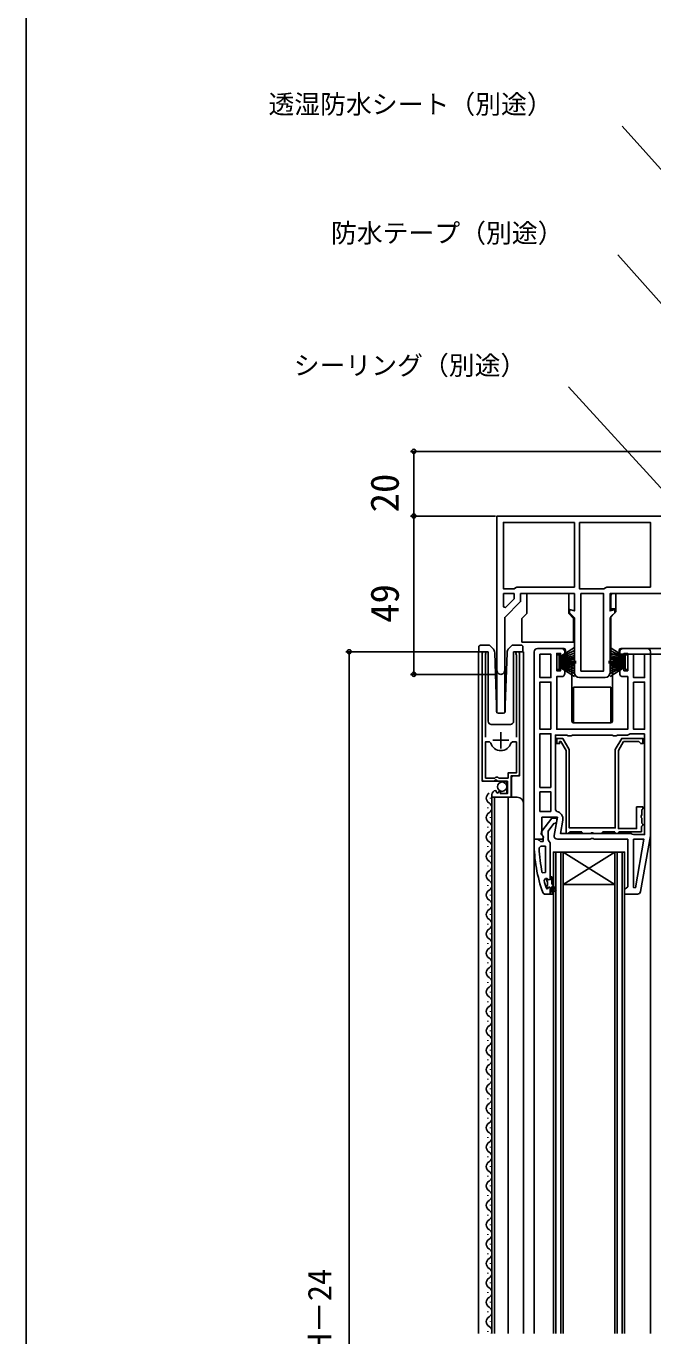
# Model space of a CAD drawing. Units: millimetres, scale not verified. Extents: x -525 to 525, y -783 to 779.
# Drawn here: x -525 to -331, y 136.8 to 542.1 of the extents above; entities that cross this region are included whole.
import ezdxf
from ezdxf.enums import TextEntityAlignment as Align

# ---------------------------------------------------------------- set-up
doc = ezdxf.new("R2010")
doc.units = ezdxf.units.MM
doc.header["$LTSCALE"] = 4
for name, color, linetype in [('0-2_YKK_11', 7, 'Continuous'), ('0-4_YKK_12', 2, 'Continuous'), ('0-5_YKK_13', 4, 'Continuous'), ('0-7_YKK_D', 6, 'Continuous'), ('0-8_YKK_ZWAK', 7, 'Continuous')]:
    doc.layers.add(name, color=color, linetype=linetype)
doc.styles.add('ＭＳ ゴシック', font='')
doc.styles.get('ＭＳ ゴシック').set_extended_font_data('MS Gothic')

msp = doc.modelspace()

# ---------------------------------------------------------------- linework, layer by layer
at = {"layer": '0-2_YKK_11'}
for p, q in [((-359.25, 349.509), (-366.75, 349.509)), ((-332.75, 349.509), (-340.25, 349.509)), ((-353.75, 340.509), (-345.75, 340.509)), ((-380.55, 321.109), (-375.55, 321.109)), ((-378.05, 318.609), (-378.05, 323.609))]:
    msp.add_line(p, q, dxfattribs=at)
for points in [[(-301.75, 390.509), (-379.25, 390.509), (-379.25, 342.709)], [(-376.85, 342.709), (-376.85, 359.109), (-371.95, 364.009), (-371.95, 366.509), (-355.25, 366.509), (-355.25, 361.168), (-356.75, 361.57), (-356.75, 360.509), (-355.25, 359.009), (-355.25, 342.009)], [(-344.25, 342.009), (-344.25, 359.009), (-342.75, 360.509), (-342.75, 361.57), (-344.25, 361.168), (-344.25, 366.509), (-317.875, 366.509), (-317.484, 366.696), (-317.016, 366.696), (-316.626, 366.509), (-304.25, 366.509), (-304.25, 361.168), (-305.75, 361.57), (-305.75, 360.509), (-304.25, 359.009), (-304.25, 342.009)], [(-383.8, 347.959), (-383.8, 308.409), (-380.169, 308.409), (-379.629, 308.862), (-379.3, 308.709), (-379, 308.409), (-376, 308.409), (-376, 304.609), (-378.2, 304.609), (-378.2, 305.243), (-378.447, 305.345), (-379.024, 304.768), (-379.492, 305.038), (-379.407, 305.357), (-379.618, 305.608)], [(-382.85, 322.109), (-382.85, 347.477), (-382.797, 347.647)], [(-380.8, 304.313), (-380.8, 303.509), (-374.9, 303.509), (-374.9, 310.109), (-372.3, 310.109), (-372.3, 347.959)], [(-373.303, 347.647), (-373.25, 347.477), (-373.25, 322.109)], [(-367.75, 348.509), (-367.75, 290.509), (-365.127, 290.509), (-364.808, 291.085), (-365.35, 291.952), (-365.35, 297.309), (-360.543, 297.309), (-361.535, 291.683)], [(-358.25, 341.809), (-358.25, 343.809), (-359.55, 343.809), (-359.55, 342.609), (-360.75, 342.609), (-360.75, 348.009), (-359.55, 348.009), (-359.55, 346.809), (-358.25, 346.809), (-358.25, 348.509)], [(-341.25, 348.509), (-341.25, 346.809), (-339.95, 346.809), (-339.95, 348.009), (-338.75, 348.009), (-338.75, 342.609), (-339.95, 342.609), (-339.95, 343.809), (-341.25, 343.809), (-341.25, 341.809)], [(-334.778, 274.335), (-331.75, 291.509), (-331.75, 348.509)], [(-340.25, 340.809), (-338.75, 340.809), (-338.75, 324.509), (-360.75, 324.509), (-360.75, 340.809), (-359.25, 340.809)], [(-382.85, 309.409), (-382.85, 320.609), (-381.612, 320.609), (-381.131, 320.244)], [(-374.969, 320.244), (-374.488, 320.609), (-373.25, 320.609), (-373.25, 311.009), (-375.8, 311.009), (-375.8, 309.409), (-378.7, 309.409), (-379, 309.709), (-379.6, 309.709), (-379.9, 309.409), (-382.85, 309.409)], [(-360.737, 299.074), (-361.15, 299.566), (-361.15, 322.709), (-357.616, 322.709), (-357.183, 322.459), (-356.317, 322.459), (-355.884, 322.709), (-343.616, 322.709), (-343.183, 322.459), (-342.317, 322.459), (-341.884, 322.709), (-338.85, 322.709), (-338.45, 322.909), (-338.05, 323.109), (-333.55, 323.109)], [(-357.852, 292.309), (-357.852, 317.941), (-359.451, 320.709), (-359.852, 320.709), (-359.852, 320.109), (-360.752, 320.109), (-360.752, 321.709), (-358.873, 321.709), (-356.852, 318.209), (-356.852, 294.009), (-342.652, 294.009), (-342.652, 318.209), (-340.632, 321.709), (-334.052, 321.709), (-334.052, 320.109), (-334.752, 320.109), (-335.052, 320.409), (-335.352, 320.709), (-340.054, 320.709), (-341.652, 317.941), (-341.652, 293.809), (-336.052, 293.809), (-336.052, 300.509), (-334.052, 300.509), (-334.052, 299.909), (-334.252, 299.709), (-334.452, 299.509), (-334.452, 298.029), (-334.602, 297.769), (-334.602, 297.249), (-334.452, 296.989), (-334.452, 295.509), (-334.252, 295.309), (-334.052, 295.109), (-334.052, 294.809), (-334.352, 294.509), (-334.552, 294.309), (-334.552, 292.809), (-341.452, 292.809), (-341.652, 292.609)], [(-333.55, 323.109), (-333.55, 291.909), (-336.95, 291.909), (-337.35, 292.109), (-337.75, 292.309), (-359.597, 292.309), (-358.874, 296.41)], [(-362.75, 278.81), (-362.75, 289.356), (-363.1, 289.833), (-363.45, 290.31), (-363.45, 293.01), (-361.656, 295.312), (-361.254, 295.51), (-360.75, 296.01), (-360.75, 297.01), (-362.226, 297.01), (-365.337, 293.028)], [(-341.652, 292.609), (-341.952, 292.309), (-342.352, 292.309), (-342.652, 292.609), (-342.852, 292.809), (-346.452, 292.809), (-346.652, 292.609), (-346.952, 292.309), (-349.233, 292.309), (-349.493, 292.459), (-350.012, 292.459), (-350.272, 292.309), (-352.552, 292.309), (-352.852, 292.609), (-353.052, 292.809), (-356.652, 292.809), (-356.852, 292.609), (-357.152, 292.309), (-357.852, 292.309)], [(-365.15, 291.611), (-364.95, 291.211), (-364.95, 289.81), (-365.75, 289.81), (-366.227, 290.16), (-366.704, 290.51), (-367.75, 290.51), (-367.75, 289.51)], [(-366.204, 287.787), (-365.704, 288.31), (-364.25, 288.31)], [(-364.25, 288.31), (-364.25, 280.239), (-365.239, 280.136)], [(-360.55, 290.509), (-350.375, 290.509), (-349.984, 290.696), (-349.516, 290.696), (-349.126, 290.509), (-338.75, 290.509), (-338.75, 275.809), (-339.25, 275.309), (-339.75, 274.809), (-339.75, 273.509), (-335.763, 273.509)], [(-364.662, 277.677), (-364.179, 278.31), (-363.824, 278.31), (-363.34, 277.935), (-362.75, 278.01), (-362.75, 278.81)], [(-363.35, 275.41), (-363.65, 275.11), (-363.657, 275.11), (-363.85, 275.179), (-363.85, 276.016), (-363.587, 276.313), (-363.587, 277.306), (-363.85, 277.603), (-363.85, 278.31), (-363.824, 278.31), (-363.34, 277.935), (-362.75, 278.01), (-362.75, 278.81), (-362.25, 278.81), (-362.25, 276.81), (-360.965, 274.585), (-361.398, 274.335), (-362.25, 275.81), (-362.25, 274.01), (-361.75, 274.01), (-361.75, 273.51), (-362.75, 273.51), (-362.75, 275.41)], [(-364.998, 273.839), (-364.528, 273.51), (-362.75, 273.51), (-362.75, 275.41)], [(-363.35, 275.41), (-363.65, 275.11), (-363.657, 275.11), (-363.85, 275.179), (-363.942, 275.314)]]:
    msp.add_lwpolyline(points, dxfattribs=at)
for points in [[(-355.25, 388.509), (-377.25, 388.509), (-377.25, 368.009), (-373.95, 368.009), (-373.517, 368.259), (-373.084, 368.509), (-355.25, 368.509)], [(-353.75, 388.509), (-331.75, 388.509), (-331.75, 368.509), (-345.25, 368.509), (-345.683, 368.259), (-346.116, 368.009), (-353.75, 368.009)], [(-377.25, 366.509), (-377.25, 362.41), (-376.633, 362.155), (-373.95, 364.837), (-373.95, 366.509)], [(-353.25, 366.509), (-353.25, 342.509), (-346.25, 342.509), (-346.25, 366.509)], [(-365.95, 347.709), (-365.95, 340.509), (-362.55, 340.509), (-362.55, 347.709)], [(-336.95, 347.709), (-336.95, 340.509), (-333.55, 340.509), (-333.55, 347.709)], [(-362.55, 324.509), (-362.55, 339.109), (-365.95, 339.109), (-365.95, 324.509)], [(-336.95, 339.109), (-336.95, 324.509), (-333.55, 324.509), (-333.55, 339.109)], [(-362.55, 306.509), (-362.55, 323.109), (-365.95, 323.109), (-365.95, 306.509)], [(-362.55, 299.109), (-362.55, 305.109), (-365.95, 305.109), (-365.95, 299.109)], [(-336.402, 275.49), (-333.754, 290.509), (-336.95, 290.509), (-336.95, 275.538)]]:
    msp.add_lwpolyline(points, close=True, dxfattribs=at)
for centre, radius, start, end in [((-366.75, 348.509), 1, 90.00001, 179.99999), ((-359.25, 348.509), 1, 0.00001, 89.99999), ((-340.25, 348.509), 1, 90.00001, 179.99999), ((-332.75, 348.509), 1, 0.00001, 89.99999), ((-383.25, 347.959), 0.55, 325.4396, 180.00004), ((-372.85, 347.959), 0.55, 359.99998, 214.56065), ((-378.05, 342.709), 1.2, 179.99999, 0.00001), ((-359.25, 341.809), 1, 270.00001, 359.99999), ((-353.75, 342.009), 1.5, 180.00001, 269.99999), ((-345.75, 342.009), 1.5, 270.00001, 359.99999), ((-340.25, 341.809), 1, 180.00001, 269.99999), ((-378.05, 321.109), 3.2, 195.68059, 269.99997), ((-378.05, 321.109), 3.2, 270.00002, 344.31941), ((-379.5, 304.313), 1.3, 95.2159, 180.00002), ((-361.139, 296.809), 2.3, 349.99998, 79.95029), ((-364.55, 292.411), 1, 141.91327, 233.1301), ((-321.75, 289.51), 46, 180, 199.91705), ((-318.837, 289.873), 47.413, 182.52155, 191.85079), ((-360.55, 291.509), 1, 170.00002, 270), ((-321.749, 289.459), 44.5, 195.35294, 198.53383), ((-363.05, 275.41), 0.3, 359.99999, 180.00001), ((-363.05, 275.41), 0.3, 359.99999, 180.00001), ((-335.763, 274.509), 1, 270.00004, 350.00002)]:
    msp.add_arc(centre, radius, start, end, dxfattribs=at)
at = {"layer": '0-4_YKK_12'}
for p, q in [((-332.75, 349.509), (-315.75, 349.509)), ((-385, 348.509), (-385, 137.509)), ((-385, 348.509), (-382, 348.509)), ((-383.8, 348.509), (-383.8, 308.909)), ((-382, 348.509), (-382, 327.009)), ((-374.1, 348.509), (-374.1, 327.009)), ((-374.1, 348.509), (-371, 348.509)), ((-372.3, 348.509), (-372.3, 310.609)), ((-371, 348.509), (-371, 137.509)), ((-379.25, 342.709), (-379.25, 329.638)), ((-376.85, 342.709), (-376.85, 329.633)), ((-381, 326.009), (-375.1, 326.009)), ((-383.3, 308.409), (-376.7, 308.409)), ((-376.2, 307.909), (-376.7, 308.409)), ((-374.7, 309.609), (-374.2, 310.109)), ((-374.7, 309.609), (-374.7, 303.509)), ((-374.2, 310.109), (-372.8, 310.109)), ((-376.2, 307.909), (-376.2, 304.609)), ((-382.06, 300.106), (-382.06, 300.306)), ((-381.3, 303.106), (-381.3, 303.306)), ((-380.8, 303.509), (-380.8, 137.509)), ((-380.8, 303.509), (-373, 303.509)), ((-380, 303.509), (-380, 137.509)), ((-375.8, 303.509), (-375.8, 137.509)), ((-381.3, 297.106), (-381.3, 297.306)), ((-382.06, 294.106), (-382.06, 294.306)), ((-367.754, 294.009), (-367.754, 190.009)), ((-382.06, 288.106), (-382.06, 288.306)), ((-381.3, 291.106), (-381.3, 291.306)), ((-381.3, 285.106), (-381.3, 285.306)), ((-361.05, 190.009), (-361.05, 286.509)), ((-359.45, 286.509), (-359.45, 190.009)), ((-358.75, 286.509), (-342.75, 286.509)), ((-358.75, 276.509), (-342.75, 286.509)), ((-358.75, 286.509), (-342.75, 276.509)), ((-342.05, 190.009), (-342.05, 286.509)), ((-340.45, 286.509), (-340.45, 190.009)), ((-382.06, 282.106), (-382.06, 282.306)), ((-382.06, 276.106), (-382.06, 276.306)), ((-381.3, 279.106), (-381.3, 279.306)), ((-358.75, 276.509), (-342.75, 276.509)), ((-381.3, 273.106), (-381.3, 273.306)), ((-361.75, 273.76), (-361.75, 269.478)), ((-339.75, 274.409), (-339.75, 266.757)), ((-382.06, 270.106), (-382.06, 270.306)), ((-382.06, 264.106), (-382.06, 264.306)), ((-381.3, 267.106), (-381.3, 267.306)), ((-381.3, 261.106), (-381.3, 261.306)), ((-382.06, 258.106), (-382.06, 258.306)), ((-382.06, 252.106), (-382.06, 252.306)), ((-381.3, 255.106), (-381.3, 255.306)), ((-381.3, 249.106), (-381.3, 249.306)), ((-382.06, 246.106), (-382.06, 246.306)), ((-381.3, 243.106), (-381.3, 243.306)), ((-382.06, 240.106), (-382.06, 240.306)), ((-381.3, 237.106), (-381.3, 237.306)), ((-382.06, 234.106), (-382.06, 234.306)), ((-381.3, 231.106), (-381.3, 231.306)), ((-382.06, 228.106), (-382.06, 228.306)), ((-381.3, 225.106), (-381.3, 225.306)), ((-382.06, 222.106), (-382.06, 222.306)), ((-381.3, 219.106), (-381.3, 219.306)), ((-382.06, 216.106), (-382.06, 216.306)), ((-381.3, 213.106), (-381.3, 213.306)), ((-382.06, 210.106), (-382.06, 210.306)), ((-381.3, 207.106), (-381.3, 207.306)), ((-382.06, 204.106), (-382.06, 204.306)), ((-381.3, 201.106), (-381.3, 201.306)), ((-382.06, 198.106), (-382.06, 198.306)), ((-381.3, 195.106), (-381.3, 195.306)), ((-382.06, 192.106), (-382.06, 192.306)), ((-381.3, 189.106), (-381.3, 189.306)), ((-367.75, 190.009), (-367.75, 137.509)), ((-361.75, 190.009), (-361.75, 137.509)), ((-361.05, 190.009), (-361.05, 137.509)), ((-359.45, 137.509), (-359.45, 190.009)), ((-358.75, 137.509), (-358.75, 190.009)), ((-342.75, 190.009), (-342.75, 137.509)), ((-342.05, 190.009), (-342.05, 137.509)), ((-340.45, 137.509), (-340.45, 190.009)), ((-339.75, 137.509), (-339.75, 190.009)), ((-382.06, 186.106), (-382.06, 186.306)), ((-381.3, 183.106), (-381.3, 183.306)), ((-382.06, 180.106), (-382.06, 180.306)), ((-382.06, 174.106), (-382.06, 174.306)), ((-381.3, 177.106), (-381.3, 177.306)), ((-381.3, 171.106), (-381.3, 171.306)), ((-382.06, 168.106), (-382.06, 168.306)), ((-382.06, 162.106), (-382.06, 162.306)), ((-381.3, 165.106), (-381.3, 165.306)), ((-381.3, 159.106), (-381.3, 159.306)), ((-382.06, 156.106), (-382.06, 156.306)), ((-382.06, 150.106), (-382.06, 150.306)), ((-381.3, 153.106), (-381.3, 153.306)), ((-381.3, 147.106), (-381.3, 147.306)), ((-382.06, 144.106), (-382.06, 144.306)), ((-382.06, 138.106), (-382.06, 138.306)), ((-381.3, 141.106), (-381.3, 141.306))]:
    msp.add_line(p, q, dxfattribs=at)
for points in [[(-331.75, 294.535), (-331.75, 190.009), (-331.75, 137.509)], [(-361.75, 190.009), (-361.75, 286.509), (-358.75, 286.509), (-358.75, 190.009)], [(-342.75, 190.009), (-342.75, 286.509), (-339.75, 286.509), (-339.75, 190.009)]]:
    msp.add_lwpolyline(points, dxfattribs=at)
for centre, radius, start, end in [((-381, 327.009), 1, 180, 270), ((-375.1, 327.009), 1, 270, 0), ((-383.3, 308.909), 0.5, 180, 270), ((-372.8, 310.609), 0.5, 270, 0), ((-380.842, 303.206), 1.718, 119.20254, 240.79746), ((-382.518, 300.206), 1.718, 299.20254, 60.79746), ((-373, 301.509), 2, 0, 90), ((-380.842, 297.206), 1.718, 119.20254, 240.79746), ((-380.842, 291.206), 1.718, 119.20254, 240.79746), ((-382.518, 294.206), 1.718, 299.20254, 60.79746), ((-382.518, 288.206), 1.718, 299.20254, 60.79746), ((-380.842, 285.206), 1.718, 119.20254, 240.79746), ((-382.518, 282.206), 1.718, 299.20254, 60.79746), ((-380.842, 279.206), 1.718, 119.20254, 240.79746), ((-382.518, 276.206), 1.718, 299.20254, 60.79746), ((-380.842, 273.206), 1.718, 119.20254, 240.79746), ((-382.518, 270.206), 1.718, 299.20254, 60.79746), ((-380.842, 267.206), 1.718, 119.20254, 240.79746), ((-382.518, 264.206), 1.718, 299.20254, 60.79746), ((-380.842, 261.206), 1.718, 119.20254, 240.79746), ((-382.518, 258.206), 1.718, 299.20254, 60.79746), ((-380.842, 255.206), 1.718, 119.20254, 240.79746), ((-382.518, 252.206), 1.718, 299.20254, 60.79746), ((-380.842, 249.206), 1.718, 119.20254, 240.79746), ((-382.518, 246.206), 1.718, 299.20254, 60.79746), ((-380.842, 243.206), 1.718, 119.20254, 240.79746), ((-382.518, 240.206), 1.718, 299.20254, 60.79746), ((-380.842, 237.206), 1.718, 119.20254, 240.79746), ((-382.518, 234.206), 1.718, 299.20254, 60.79746), ((-380.842, 231.206), 1.718, 119.20254, 240.79746), ((-382.518, 228.206), 1.718, 299.20254, 60.79746), ((-380.842, 225.206), 1.718, 119.20254, 240.79746), ((-382.518, 222.206), 1.718, 299.20254, 60.79746), ((-380.842, 219.206), 1.718, 119.20254, 240.79746), ((-382.518, 216.206), 1.718, 299.20254, 60.79746), ((-380.842, 213.206), 1.718, 119.20254, 240.79746), ((-382.518, 210.206), 1.718, 299.20254, 60.79746), ((-380.842, 207.206), 1.718, 119.20254, 240.79746), ((-380.842, 201.206), 1.718, 119.20254, 240.79746), ((-382.518, 204.206), 1.718, 299.20254, 60.79746), ((-382.518, 198.206), 1.718, 299.20254, 60.79746), ((-380.842, 195.206), 1.718, 119.20254, 240.79746), ((-380.842, 189.206), 1.718, 119.20254, 240.79746), ((-382.518, 192.206), 1.718, 299.20254, 60.79746), ((-382.518, 186.206), 1.718, 299.20254, 60.79746), ((-380.842, 183.206), 1.718, 119.20254, 240.79746), ((-380.842, 177.206), 1.718, 119.20254, 240.79746), ((-382.518, 180.206), 1.718, 299.20254, 60.79746), ((-382.518, 174.206), 1.718, 299.20254, 60.79746), ((-380.842, 171.206), 1.718, 119.20254, 240.79746), ((-380.842, 165.206), 1.718, 119.20254, 240.79746), ((-382.518, 168.206), 1.718, 299.20254, 60.79746), ((-382.518, 162.206), 1.718, 299.20254, 60.79746), ((-380.842, 159.206), 1.718, 119.20254, 240.79746), ((-380.842, 153.206), 1.718, 119.20254, 240.79746), ((-382.518, 156.206), 1.718, 299.20254, 60.79746), ((-382.518, 150.206), 1.718, 299.20254, 60.79746), ((-380.842, 147.206), 1.718, 119.20254, 240.79746), ((-380.842, 141.206), 1.718, 119.20254, 240.79746), ((-382.518, 144.206), 1.718, 299.20254, 60.79746), ((-382.518, 138.206), 1.718, 336.06989, 60.79746)]:
    msp.add_arc(centre, radius, start, end, dxfattribs=at)
at = {"layer": '0-5_YKK_13'}
for p, q in [((-357.05, 366.509), (-370.05, 366.509)), ((-370.05, 360.309), (-370.05, 366.509)), ((-357.05, 360.309), (-357.05, 366.509)), ((-343.95, 366.009), (-343.95, 361.809)), ((-343.45, 366.509), (-342.45, 366.509)), ((-342.45, 366.479), (-342.45, 366.509)), ((-342.45, 366.479), (-342.45, 364.509)), ((-343.95, 361.809), (-342.45, 361.809)), ((-342.45, 361.009), (-342.45, 364.509)), ((-371.55, 358.809), (-370.05, 360.309)), ((-371.55, 351.509), (-371.55, 358.809)), ((-355.55, 358.809), (-357.05, 360.309)), ((-355.55, 351.509), (-355.55, 358.809)), ((-384.897, 350.009), (-384.897, 348.509)), ((-384.397, 350.509), (-384.13, 350.509)), ((-384.13, 350.509), (-381.586, 350.509)), ((-380.585, 349.575), (-381.586, 350.509)), ((-374.508, 350.509), (-375.51, 349.575)), ((-374.508, 350.509), (-371.969, 350.509)), ((-371.969, 350.509), (-371.703, 350.509)), ((-371.55, 351.509), (-355.55, 351.509)), ((-371.203, 348.509), (-371.203, 350.009)), ((-355.252, 349.774), (-359.952, 346.802)), ((-359.952, 346.602), (-355.252, 348.861)), ((-359.25, 349.509), (-358.55, 349.509)), ((-358.05, 349.009), (-358.05, 346.42)), ((-344.252, 349.774), (-339.552, 346.802)), ((-339.552, 346.602), (-344.252, 348.861)), ((-341.45, 349.009), (-341.45, 346.42)), ((-340.95, 349.509), (-340.25, 349.509)), ((-379.414, 331.991), (-379.95, 348.182)), ((-376.68, 331.991), (-376.144, 348.182)), ((-360.752, 343.052), (-360.752, 347.552)), ((-359.952, 346.402), (-355.252, 348.066)), ((-355.252, 347.391), (-359.952, 346.202)), ((-359.952, 346.002), (-355.252, 346.834)), ((-355.252, 346.396), (-359.952, 345.802)), ((-359.952, 345.602), (-355.252, 346.078)), ((-359.952, 345.502), (-354.752, 345.502)), ((-359.952, 345.102), (-354.752, 345.102)), ((-359.952, 345.002), (-355.252, 344.527)), ((-355.252, 344.208), (-359.952, 344.802)), ((-359.952, 344.602), (-355.252, 343.77)), ((-358.05, 345.509), (-357.242, 345.509)), ((-356.586, 344.959), (-357.871, 346.037)), ((-339.552, 345.502), (-344.752, 345.502)), ((-339.552, 345.102), (-344.752, 345.102)), ((-339.552, 346.402), (-344.252, 348.066)), ((-344.252, 347.391), (-339.552, 346.202)), ((-339.552, 346.002), (-344.252, 346.834)), ((-344.252, 346.396), (-339.552, 345.802)), ((-339.552, 345.602), (-344.252, 346.078)), ((-339.552, 345.002), (-344.252, 344.527)), ((-344.252, 344.208), (-339.552, 344.802)), ((-339.552, 344.602), (-344.252, 343.77)), ((-342.914, 344.959), (-341.629, 346.037)), ((-342.258, 345.509), (-341.45, 345.509)), ((-338.752, 343.052), (-338.752, 347.552)), ((-355.252, 343.213), (-359.952, 344.402)), ((-359.952, 344.202), (-355.252, 342.538)), ((-359.952, 344.002), (-355.252, 341.744)), ((-355.252, 340.83), (-359.952, 343.802)), ((-356.05, 343.809), (-356.05, 327.009)), ((-344.252, 343.213), (-339.552, 344.402)), ((-339.552, 344.202), (-344.252, 342.538)), ((-339.552, 344.002), (-344.252, 341.744)), ((-344.252, 340.83), (-339.552, 343.802)), ((-343.45, 343.809), (-343.45, 327.009)), ((-355.55, 337.509), (-343.95, 337.509)), ((-355.55, 337.509), (-355.55, 326.509)), ((-343.95, 337.509), (-343.95, 326.509)), ((-379.414, 331.991), (-379.414, 329.991)), ((-378.914, 329.508), (-377.18, 329.508)), ((-376.68, 331.991), (-376.68, 329.991)), ((-355.55, 326.509), (-343.95, 326.509))]:
    msp.add_line(p, q, dxfattribs=at)
for points in [[(-304.55, 347.809), (-343.95, 347.809), (-343.95, 359.409), (-342.45, 360.909), (-342.45, 361.009)], [(-384.397, 350.509), (-384.528, 350.492), (-384.62, 350.457)], [(-360.752, 347.552), (-359.952, 347.552), (-359.952, 343.052), (-360.752, 343.052)], [(-338.752, 347.552), (-339.552, 347.552), (-339.552, 343.052), (-338.752, 343.052)]]:
    msp.add_lwpolyline(points, dxfattribs=at)
msp.add_circle((-377.65, 306.757), 1.45, dxfattribs=at)
for centre, radius, start, end in [((-343.45, 366.009), 0.5, 90, 180), ((-384.397, 350.009), 0.5, 116.51445, 179.87786), ((-384.397, 350.009), 0.5, 179.87786, 180), ((-381.949, 348.113), 2, 1.97078, 46.92971), ((-374.145, 348.113), 2, 133.07029, 178.02922), ((-371.703, 350.009), 0.5, 64.09034, 90.01347), ((-371.703, 350.009), 0.5, 0.36325, 64.09034), ((-371.703, 350.009), 0.5, 0, 0.36325), ((-358.55, 349.009), 0.5, 360, 90), ((-340.95, 349.009), 0.5, 90, 180), ((-357.55, 346.42), 0.5, 180, 230), ((-357.55, 343.809), 1.5, 0, 50), ((-341.95, 343.809), 1.5, 130, 180), ((-341.95, 346.42), 0.5, 310, 0), ((-378.914, 330.008), 0.5, 182, 270), ((-377.18, 330.008), 0.5, 270, 358), ((-355.55, 327.009), 0.5, 180, 270), ((-343.95, 327.009), 0.5, 270, 0)]:
    msp.add_arc(centre, radius, start, end, dxfattribs=at)
at = {"layer": '0-7_YKK_D'}
for p, q in [((-302.25, 410.509), (-406, 410.509)), ((-405, 410.509), (-405, 390.509)), ((-379.75, 390.509), (-406, 390.509)), ((-379.75, 390.509), (-406, 390.509)), ((-405, 390.509), (-405, 341.509)), ((-384.4, 348.509), (-426, 348.509)), ((-425, 348.509), (-425, -77.491)), ((-379.25, 341.509), (-406, 341.509))]:
    msp.add_line(p, q, dxfattribs=at)
for points in [[(-301.25, 467.43), (-302.953, 469.327), (-340.494, 511.16)], [(-300.25, 424.779), (-301.949, 426.68), (-341.826, 471.289)], [(-325.768, 396.198), (-327.488, 398.081), (-357.082, 430.477)]]:
    msp.add_lwpolyline(points, dxfattribs=at)
for centre in [(-405, 410.509), (-405, 390.509), (-405, 390.509), (-425, 348.509), (-405, 341.509)]:
    msp.add_circle(centre, 0.637, dxfattribs=at)
at = {"layer": '0-8_YKK_ZWAK'}
msp.add_line((-525, 747.2), (-525, -782.8), dxfattribs=at)

# ---------------------------------------------------------------- texts
at = {"layer": '0-7_YKK_D', "style": 'ＭＳ ゴシック'}
for s, p in [('透湿防水シート（別途）', (-449.994, 513.251)), ('防水テープ（別途）', (-430.645, 473.38)), ('シーリング（別途）', (-442.173, 432.432))]:
    msp.add_text(s, height=5.865, dxfattribs=at).set_placement(p, align=Align.BOTTOM_LEFT)
for s, height, p in [('20', 8.798, (-407, 391.645)), ('49', 8.798, (-407, 357.452)), ('網戸出来高＝H－24', 7.331, (-428.307, 72.554))]:
    msp.add_text(s, height=height, rotation=90, dxfattribs=at).set_placement(p, align=Align.BOTTOM_LEFT)

doc.saveas('drawing.dxf')
